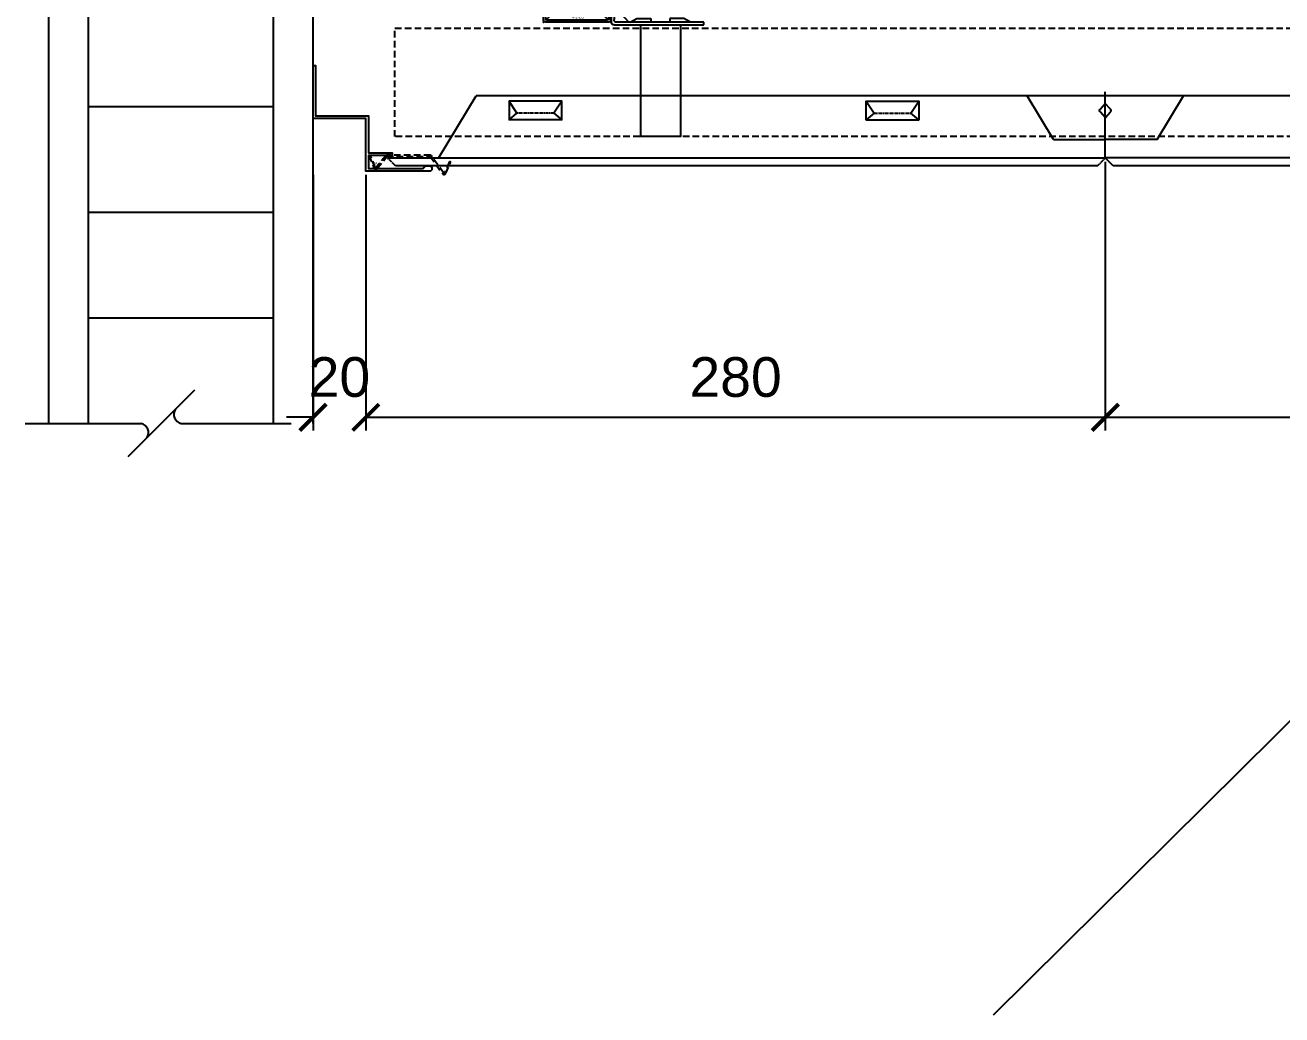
# Model space of a CAD drawing. Header units: millimetres. Extents: x 28487 to 58856, y 2691 to 22893.
# Drawn here: x 37577 to 38052.8, y 2690.8 to 3065.5 of the extents above; entities that cross this region are included whole.
import ezdxf

# ---------------------------------------------------------------- set-up
doc = ezdxf.new("R2010")
doc.units = ezdxf.units.MM
for name, pattern in [('CENTER', [2, 1.25, -0.25, 0.25, -0.25]), ('DASHED', [0.75, 0.5, -0.25]), ('HIDDEN', [0.375, 0.25, -0.125])]:
    doc.linetypes.add(name, pattern=pattern)
for name, color, linetype in [('0-LOCK', 251, 'Continuous'), ('000 - H A T C H', 9, 'Continuous'), ('000 - L I N E 0.1', 1, 'Continuous'), ('ARC031_C', 1, 'Continuous'), ('GRID', 5, 'CENTER'), ('LINE', 7, 'Continuous')]:
    doc.layers.add(name, color=color, linetype=linetype)
doc.layers.add('000 - H I D D E N', color=7, linetype='Continuous', plot=False)
doc.styles.add('Arial', font='arial.ttf')
doc.styles.add('Cetury Gothic', font='GOTHIC.TTF')
doc.dimstyles.new('DIM 50 E-E', dxfattribs={"dimscale": 50, "dimtxt": 3, "dimasz": 2, "dimexe": 2, "dimexo": 2.5, "dimgap": 1.5, "dimtad": 1, "dimdec": 0, "dimzin": 0, "dimdsep": 46, "dimtxsty": 'Arial', "dimblk": 'ARCHTICK', "dimcen": 2, "dimclrd": 1, "dimclre": 1, "dimclrt": 3, "dimaunit": 1, "dimadec": 6, "dimazin": 0, "dimtfac": 1, "dimtdec": 0, "dimtix": 1, "dimtofl": 0, "dimtmove": 2, "dimatfit": 3, "dimfxl": 1, "dimtolj": 1, "dimtzin": 0, "dimlwd": -1, "dimlwe": -1, "dimarcsym": 0})

# ---------------------------------------------------------------- blocks, each defined once
blk = doc.blocks.new('A$C122B3C7B')
at = {"layer": '000 - L I N E 0.1', "color": 9}
for p, q in [((0.0247, -0.01754), (0.04827, -0.04111)), ((0.0247, -0.04111), (0.04827, -0.01754))]:
    blk.add_line(p, q, dxfattribs=at)
at = {"layer": '000 - L I N E 0.1', "color": 30}
for points in [[(0.02459, -0.04203), (0.04839, -0.04203, 0.414214), (0.04919, -0.04123), (0.04919, -0.01743, 0.414214), (0.04839, -0.01663), (0.02459, -0.01663, 0.414214), (0.02379, -0.01743), (0.02379, -0.04123, 0.414214)], [(0.02499, -0.04123), (0.04799, -0.04123, 0.414214), (0.04839, -0.04083), (0.04839, -0.01783, 0.414214), (0.04799, -0.01743), (0.02499, -0.01743, 0.414214), (0.02459, -0.01783), (0.02459, -0.04083, 0.414214)]]:
    blk.add_lwpolyline(points, format="xyb", close=True, dxfattribs=at)
at = {"layer": '000 - L I N E 0.1', "color": 2}
for p in [(0.02379, -0.01663), (0.04919, -0.01663), (0.02379, -0.04203), (0.04919, -0.04203)]:
    blk.add_point(p, dxfattribs=at)
at = {"layer": '000 - H I D D E N', "color": 2, "insert": (0.03628, -0.03971), "char_height": 0.001, "width": 0.0596844, "attachment_point": 2, "style": 'Cetury Gothic'}
blk.add_mtext('{\\C150;LG-1-P}', dxfattribs=at)
blk = doc.blocks.new('A$C484328F6')
at = {"color": 9}
for p, q in [((0.034, 0.06768), (0.034, 0.04294)), ((0.061, 0.06868), (0.035, 0.06868)), ((0.062, 0.05868), (0.062, 0.06768)), ((0.02845, 0.04194), (0.034, 0.04801)), ((0.00508, 0.04194), (0.00762, 0.04339)), ((0.00762, 0.04339), (0.01287, 0.04339)), ((0.01287, 0.04339), (0.01287, 0.04194)), ((0.02538, 0.04339), (0.02013, 0.04339)), ((0.02013, 0.04339), (0.02013, 0.04194)), ((0.02792, 0.04194), (0.02538, 0.04339)), ((0, 0.04194), (0.033, 0.04194)), ((0, 0.04094), (0, 0.04194)), ((0.034, 0.04094), (0, 0.04094))]:
    blk.add_line(p, q, dxfattribs=at)
for points in [[(0.035, 0.04194), (0.035, 0.06768), (0.061, 0.06768), (0.061, 0.05868), (0.062, 0.05868)], [(0.00889, 0.04094), (0.00889, -0.00135), (0.02389, -0.00135), (0.02389, 0.04094)]]:
    blk.add_lwpolyline(points, dxfattribs=at)
for centre, start, end in [((0.035, 0.06768), 90, 180), ((0.061, 0.06768), 0, 90), ((0.034, 0.04194), 270, 0)]:
    blk.add_arc(centre, 0.001, start, end, dxfattribs=at)
at = {"color": 7}
blk.add_arc((0.033, 0.04294), 0.001, 270, 0, dxfattribs=at)
at = {"layer": '000 - L I N E 0.1', "color": 2}
blk.add_blockref('A$C122B3C7B', (0.01151, 0.08403), dxfattribs=at)
blk = doc.blocks.new('A$C545D3639')
at = {"color": 251}
blk.add_lwpolyline([(-0.38941, 0.11367), (-0.38755, 0.11567, 0.393862), (-0.38756, 0.11703), (-0.38944, 0.11904)], format="xyb", dxfattribs=at)
at = {"layer": 'GRID', "color": 2, "linetype": 'Continuous'}
for p, q in [((-0.38944, 0.09837), (-0.38944, 0.12338)), ((-0.25217, 0.09537), (-0.38644, 0.09537))]:
    blk.add_line(p, q, dxfattribs=at)
at = {"layer": 'GRID', "color": 1, "linetype": 'Continuous'}
for p, q in [((-0.36979, 0.10537), (-0.35979, 0.12187)), ((-0.25897, 0.12187), (-0.35979, 0.12187)), ((-0.36979, 0.10537), (-0.38944, 0.10537))]:
    blk.add_line(p, q, dxfattribs=at)
at = {"layer": 'GRID', "color": 251, "linetype": 'Continuous'}
blk.add_line((-0.2522, 0.09837), (-0.38944, 0.09837), dxfattribs=at)
at = {"layer": 'GRID', "color": 2}
blk.add_line((-0.38644, 0.09537), (-0.38944, 0.09837), dxfattribs=at)
blk = doc.blocks.new('WA-6')
at = {"layer": '000 - L I N E 0.1', "color": 7}
blk.add_lwpolyline([(4.48045, 8.86467, -0.414214), (4.48125, 8.86387), (4.48125, 8.86347, -0.414214), (4.48045, 8.86267), (4.45625, 8.86267), (4.45625, 8.88267), (4.43625, 8.88267), (4.43625, 8.90267), (4.43725, 8.90267), (4.43725, 8.88367), (4.45725, 8.88367), (4.45725, 8.86967), (4.46625, 8.86967), (4.46625, 8.86867), (4.45725, 8.86867), (4.45725, 8.86367), (4.47775, 8.86367, 0.34754), (4.47823, 8.86405, -0.34754), (4.47901, 8.86467)], format="xyb", close=True, dxfattribs=at)
at = {"layer": 'Defpoints', "color": 2, "insert": (4.46016, 8.8661), "char_height": 0.001, "width": 0.0596844, "attachment_point": 2, "style": 'Cetury Gothic'}
blk.add_mtext('{\\C150;WA-6}', dxfattribs=at)
blk = doc.blocks.new('A$C06CA28E6')
at = {"layer": '000 - H A T C H', "color": 8}
blk.add_line((15.82, 2.521), (10.778, -2.521), dxfattribs=at)
for centre, radius, start, end in [((14.974, 0.693), 0.709, 146.67996, 258.07944), ((11.634, -0.69), 0.704, 326.72715, 78.27285)]:
    blk.add_arc(centre, radius, start, end, dxfattribs=at)
blk = doc.blocks.new('_ArchTick')
at = {"color": 0, "linetype": 'ByBlock', "const_width": 0.15}
blk.add_lwpolyline([(-0.5, -0.5), (0.5, 0.5)], dxfattribs=at)
blk = doc.blocks.new('*D22')
at = {"layer": 'ARC031_C', "color": 1, "transparency": 16777216}
for p, q in [((37985.95, 3012.68), (37985.95, 2912.02)), ((37705.95, 3008.77), (37705.95, 2912.02)), ((37705.95, 2917.02), (37985.95, 2917.02))]:
    blk.add_line(p, q, dxfattribs=at)
at = {"layer": 'Defpoints', "color": 0, "transparency": 16777216}
for p in [(37985.95, 3015.18), (37705.95, 3011.27), (37985.95, 2917.02)]:
    blk.add_point(p, dxfattribs=at)
at = {"layer": 'ARC031_C', "color": 1, "transparency": 16777216, "xscale": 10, "yscale": 10, "zscale": 10, "rotation": 180}
blk.add_blockref('_ArchTick', (37705.95, 2917.02), dxfattribs=at)
at = {"layer": 'ARC031_C', "color": 1, "transparency": 16777216, "xscale": 10, "yscale": 10, "zscale": 10}
blk.add_blockref('_ArchTick', (37985.95, 2917.02), dxfattribs=at)
at = {"layer": 'ARC031_C', "color": 3, "transparency": 16777216, "insert": (37845.95, 2932.18), "char_height": 15, "attachment_point": 5, "style": 'Arial'}
blk.add_mtext('\\A1;280', dxfattribs=at)
blk = doc.blocks.new('*D23')
at = {"layer": 'ARC031_C', "color": 1, "transparency": 16777216}
for p, q in [((37685.95, 3008.77), (37685.95, 2912.02)), ((37705.95, 3007.68), (37705.95, 2912.02)), ((37685.95, 2917.02), (37675.95, 2917.02)), ((37705.95, 2917.02), (37715.95, 2917.02))]:
    blk.add_line(p, q, dxfattribs=at)
at = {"layer": 'Defpoints', "color": 0, "transparency": 16777216}
for p in [(37685.95, 3011.27), (37705.95, 3010.18), (37705.95, 2917.02)]:
    blk.add_point(p, dxfattribs=at)
at = {"layer": 'ARC031_C', "color": 1, "transparency": 16777216, "xscale": 10, "yscale": 10, "zscale": 10}
blk.add_blockref('_ArchTick', (37685.95, 2917.02), dxfattribs=at)
at = {"layer": 'ARC031_C', "color": 1, "transparency": 16777216, "xscale": 10, "yscale": 10, "zscale": 10, "rotation": 180}
blk.add_blockref('_ArchTick', (37705.95, 2917.02), dxfattribs=at)
at = {"layer": 'ARC031_C', "color": 3, "transparency": 16777216, "insert": (37695.95, 2932.18), "char_height": 15, "attachment_point": 5, "style": 'Arial'}
blk.add_mtext('\\A1;20', dxfattribs=at)
blk = doc.blocks.new('*D24')
at = {"layer": 'ARC031_C', "color": 1, "transparency": 16777216}
for p, q in [((37985.95, 3013.77), (37985.95, 2912.02)), ((38585.95, 3012.68), (38585.95, 2912.02)), ((37985.95, 2917.02), (38585.95, 2917.02))]:
    blk.add_line(p, q, dxfattribs=at)
at = {"layer": 'Defpoints', "color": 0, "transparency": 16777216}
for p in [(37985.95, 3016.27), (38585.95, 3015.18), (38585.95, 2917.02)]:
    blk.add_point(p, dxfattribs=at)
at = {"layer": 'ARC031_C', "color": 1, "transparency": 16777216, "xscale": 10, "yscale": 10, "zscale": 10, "rotation": 180}
blk.add_blockref('_ArchTick', (37985.95, 2917.02), dxfattribs=at)
at = {"layer": 'ARC031_C', "color": 1, "transparency": 16777216, "xscale": 10, "yscale": 10, "zscale": 10}
blk.add_blockref('_ArchTick', (38585.95, 2917.02), dxfattribs=at)
at = {"layer": 'ARC031_C', "color": 3, "transparency": 16777216, "insert": (38285.95, 2932.18), "char_height": 15, "attachment_point": 5, "style": 'Arial'}
blk.add_mtext('\\A1;600', dxfattribs=at)

msp = doc.modelspace()

# ---------------------------------------------------------------- linework, layer by layer
at = {"color": 251}
for p, q in [((37600.95, 3034.67), (37670.95, 3034.67)), ((37600.95, 2994.67), (37670.95, 2994.67)), ((37600.95, 2954.67), (37670.95, 2954.67))]:
    msp.add_line(p, q, dxfattribs=at)
msp.add_lwpolyline([(37985.92, 3030.49), (37984.07, 3032.48, -0.393862), (37984.07, 3033.85), (37985.95, 3035.86)], format="xyb", dxfattribs=at)
at = {"color": 250, "linetype": 'HIDDEN', "ltscale": 10}
msp.add_lwpolyline([(37707.16, 3016.03), (37709, 3011.43, 0.57467), (37710.29, 3011.24), (37713.87, 3015.71), (37730.37, 3015.71), (37734.96, 3009.28, 0.582506), (37736.26, 3009.42), (37738.09, 3013.6), (37737.63, 3013.8), (37735.8, 3009.62, -0.582506), (37735.37, 3009.57), (37730.78, 3016, 0.242213), (37730.37, 3016.21), (37713.87, 3016.21, 0.227838), (37713.48, 3016.03), (37709.9, 3011.55, -0.57467), (37709.47, 3011.61), (37707.63, 3016.21)], format="xyb", close=True, dxfattribs=at)
at = {"layer": '0-LOCK'}
msp.add_line((37943.62, 2690.83), (39121.78, 3858.64), dxfattribs=at)
at = {"layer": '000 - H A T C H', "color": 251}
for p, q in [((37576.95, 2914.67), (37620.84, 2914.67)), ((37636.09, 2914.67), (37677.73, 2914.67))]:
    msp.add_line(p, q, dxfattribs=at)
at = {"layer": '000 - L I N E 0.1', "color": 1, "linetype": 'DASHED', "ltscale": 5}
msp.add_lwpolyline([(39485.95, 3023.35), (37716.95, 3023.28), (37716.95, 3064.28), (39485.48, 3064.33)], dxfattribs=at)
at = {"layer": 'GRID', "color": 1, "linetype": 'Continuous'}
for p, q in [((37733.52, 3015.18), (37747.76, 3038.68)), ((37820.06, 3038.68), (37747.76, 3038.68)), ((38259.95, 3038.68), (37815.43, 3038.68)), ((37966.31, 3022.18), (37956.31, 3038.68)), ((37966.31, 3022.18), (37985.95, 3022.18))]:
    msp.add_line(p, q, dxfattribs=at)
at = {"layer": 'GRID', "color": 251, "linetype": 'Continuous'}
for p, q in [((37780.17, 3036.68), (37760.17, 3036.68)), ((37895.37, 3036.68), (37915.37, 3036.68)), ((37826.83, 3015.18), (37714.19, 3015.18)), ((37985.95, 3015.18), (37822.4, 3015.18))]:
    msp.add_line(p, q, dxfattribs=at)
at = {"layer": 'GRID', "color": 2, "linetype": 'Continuous'}
for p, q in [((37985.95, 3015.18), (37985.95, 3040.2)), ((37826.86, 3012.18), (37717.19, 3012.18)), ((37982.95, 3012.18), (37822.33, 3012.18))]:
    msp.add_line(p, q, dxfattribs=at)
at = {"layer": 'GRID', "color": 251}
for p, q in [((37777.17, 3032.18), (37763.17, 3032.18)), ((37898.37, 3032.18), (37912.37, 3032.18))]:
    msp.add_line(p, q, dxfattribs=at)
at = {"layer": 'GRID', "color": 2}
for p, q in [((37717.19, 3012.18), (37714.19, 3015.18)), ((37982.95, 3012.18), (37985.95, 3015.18))]:
    msp.add_line(p, q, dxfattribs=at)
at = {"layer": 'GRID', "color": 251, "linetype": 'Continuous'}
for points in [[(37780.17, 3029.68), (37780.17, 3036.68), (37777.17, 3032.18), (37780.17, 3029.68), (37760.17, 3029.68), (37763.17, 3032.18), (37760.17, 3036.68), (37760.17, 3029.68)], [(37895.37, 3029.68), (37895.37, 3036.68), (37898.37, 3032.18), (37895.37, 3029.68), (37915.37, 3029.68), (37912.37, 3032.18), (37915.37, 3036.68), (37915.37, 3029.68)]]:
    msp.add_lwpolyline(points, dxfattribs=at)
at = {"layer": 'LINE', "color": 2}
for p, q in [((37585.95, 2914.67), (37585.95, 3324.26)), ((37685.95, 2914.67), (37685.95, 3324.26))]:
    msp.add_line(p, q, dxfattribs=at)
at = {"layer": 'LINE', "color": 1}
for p, q in [((37600.95, 2914.67), (37600.95, 3324.26)), ((37670.95, 2914.67), (37670.95, 3324.26))]:
    msp.add_line(p, q, dxfattribs=at)

# ---------------------------------------------------------------- block references
at = {"layer": '000 - H A T C H', "color": 3, "xscale": 5, "yscale": 5, "zscale": 5}
msp.add_blockref('A$C06CA28E6', (37561.95, 2914.67), dxfattribs=at)
at = {"layer": '000 - L I N E 0.1', "color": 2, "yscale": 1000, "zscale": 1000}
for name, p, xscale in [('A$C484328F6', (37833.95, 3024.62), -1000), ('WA-6', (33249.7, -5852.49), 1000), ('A$C545D3639', (38375.39, 2916.82), 1000)]:
    msp.add_blockref(name, p, dxfattribs=dict(at, xscale=xscale))

# ---------------------------------------------------------------- dimensions: what is measured, and where the dimension line sits
at = {"layer": 'ARC031_C'}
for base, p1, p2, picture, middle in [((37985.95, 2917.02), (37705.95, 3011.27), (37985.95, 3015.18), '*D22', (37845.95, 2932.18)), ((38585.95, 2917.02), (37985.95, 3016.27), (38585.95, 3015.18), '*D24', (38285.95, 2932.18)), ((37705.95, 2917.02), (37685.95, 3011.27), (37705.95, 3010.18), '*D23', (37695.95, 2932.18))]:
    dim = msp.add_linear_dim(base=base, p1=p1, p2=p2, dimstyle='DIM 50 E-E', override={"dimscale": 5, "dimexe": 1, "dimexo": 0.5}, dxfattribs=at)
    dim.commit()
    dim.dimension.update_dxf_attribs({"geometry": picture, "text_midpoint": middle})

doc.saveas('drawing.dxf')
